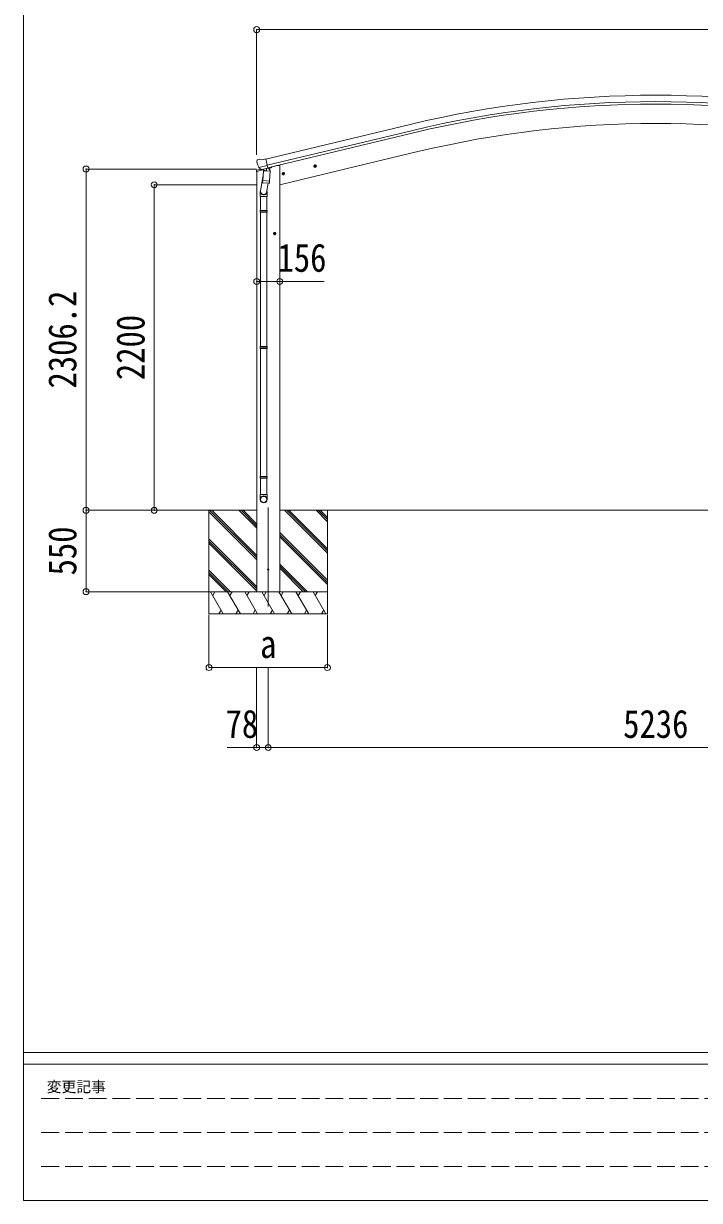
# Model space of a CAD drawing. Units: millimetres at full size, sheet at 1:40. Extents: x -11181 to 11305, y -7804 to 7716.
# Drawn here: x -11181 to -6615, y -7804 to 150 of the extents above; entities that cross this region are included whole.
import ezdxf
from ezdxf.enums import TextEntityAlignment as Align

# ---------------------------------------------------------------- set-up
doc = ezdxf.new("R2010")
doc.units = ezdxf.units.MM
doc.header["$LTSCALE"] = 40
doc.header["$PDMODE"] = 32
doc.header["$PDSIZE"] = 40
doc.linetypes.add('DASHED3', pattern=[4, 3, -1])
for name, color, linetype, lineweight in [('0-0_0', 7, 'Continuous', 9), ('0-1_本体', 4, 'Continuous', 9), ('0-2_部品', 7, 'Continuous', 9), ('0-8_PARTS2', 2, 'Continuous', 9), ('0-A_寸法', 6, 'Continuous', 9), ('F-0_240', 7, 'Continuous', 9)]:
    doc.layers.add(name, color=color, linetype=linetype, lineweight=lineweight)
doc.styles.add('ＭＳ ゴシック', font='')
doc.styles.get('ＭＳ ゴシック').set_extended_font_data('MS Gothic')

msp = doc.modelspace()

# ---------------------------------------------------------------- linework, layer by layer
at = {"layer": '0-0_0'}
for p, q in [((-9606.07, -3139.42), (-10247.57, -3139.43)), ((-9928.07, -3139.41), (-9928.07, -3839.41)), ((-9606.07, -3470.92), (-9928.07, -3148.93)), ((-9606.07, -3456.78), (-9923.43, -3139.42)), ((-9606.07, -3442.64), (-9909.29, -3139.42)), ((-9606.07, -3258.79), (-9725.45, -3139.41)), ((-9606.07, -3244.65), (-9711.31, -3139.41)), ((-9606.07, -3230.51), (-9697.17, -3139.41)), ((-9450.02, -3139.42), (-4370.12, -3139.42)), ((-9128.07, -3428.42), (-9417.08, -3139.41)), ((-9128.07, -3414.28), (-9402.94, -3139.41)), ((-9128.07, -3400.14), (-9388.8, -3139.41)), ((-9128.07, -3216.29), (-9204.95, -3139.41)), ((-9128.07, -3202.15), (-9190.81, -3139.41)), ((-9128.07, -3188.01), (-9176.67, -3139.41)), ((-9128.07, -3139.41), (-9128.07, -3839.41)), ((-9606.07, -3654.77), (-9928.07, -3332.77)), ((-9128.07, -3612.27), (-9450.07, -3290.27)), ((-9128.07, -3626.41), (-9450.07, -3304.42)), ((-9128.07, -3640.56), (-9450.07, -3318.56)), ((-9606.07, -3668.91), (-9928.07, -3346.91)), ((-9606.07, -3683.06), (-9928.07, -3361.06)), ((-9783.56, -3689.41), (-9928.07, -3544.9)), ((-9797.7, -3689.41), (-9928.07, -3559.05)), ((-9811.85, -3689.41), (-9928.07, -3573.19)), ((-9263.06, -3689.41), (-9450.07, -3502.4)), ((-9277.2, -3689.41), (-9450.07, -3516.55)), ((-9291.35, -3689.41), (-9450.07, -3530.69)), ((-9928.07, -3689.41), (-9128.07, -3689.41)), ((-9831.18, -3839.41), (-9917.78, -3689.41)), ((-9887.78, -3689.41), (-9902.78, -3715.39)), ((-9715.71, -3839.41), (-9802.31, -3689.41)), ((-9772.31, -3689.41), (-9787.31, -3715.39)), ((-9600.24, -3839.41), (-9686.84, -3689.41)), ((-9671.84, -3715.39), (-9656.84, -3689.41)), ((-9605.82, -3689.42), (-9450.32, -3689.42)), ((-9484.77, -3839.41), (-9571.37, -3689.41)), ((-9556.37, -3715.39), (-9541.37, -3689.41)), ((-9369.3, -3839.41), (-9455.9, -3689.41)), ((-9440.9, -3715.39), (-9425.9, -3689.41)), ((-9253.83, -3839.41), (-9340.43, -3689.41)), ((-9325.43, -3715.39), (-9310.43, -3689.41)), ((-9138.36, -3839.41), (-9224.96, -3689.41)), ((-9209.96, -3715.39), (-9194.96, -3689.41)), ((-9846.18, -3813.43), (-9861.18, -3839.41)), ((-9730.71, -3813.43), (-9745.71, -3839.41)), ((-9615.24, -3813.43), (-9630.24, -3839.41)), ((-9499.77, -3813.43), (-9514.77, -3839.41)), ((-9384.3, -3813.43), (-9399.3, -3839.41)), ((-9268.83, -3813.43), (-9283.83, -3839.41)), ((-9153.36, -3813.43), (-9168.36, -3839.41)), ((-9128.07, -3839.41), (-9928.07, -3839.41))]:
    msp.add_line(p, q, dxfattribs=at)
at = {"layer": '0-1_本体'}
for p, q in [((-8561.1, -529.65), (-9544.35, -765.7)), ((-8551.03, -571.63), (-9534.27, -807.68)), ((-8547.1, -587.99), (-9530.35, -824.02)), ((-8939.31, -816.88), (-8516.52, -715.37)), ((-9605.82, -3689.43), (-9605.82, -849.19)), ((-9469.82, -810.05), (-9503.09, -818.04)), ((-9449.82, -810.05), (-9469.82, -810.05)), ((-9450.07, -939.49), (-8939.36, -816.88)), ((-9449.82, -3689.43), (-9449.82, -810.05))]:
    msp.add_line(p, q, dxfattribs=at)
for radius in [7073, 7029.83, 7013, 6882]:
    msp.add_arc((-6909.95, -7407.22), radius, 76.5, 103.5, dxfattribs=at)
at = {"layer": '0-2_部品'}
for p, q in [((-9605.81, -781.61), (-9605.54, -782.76)), ((-9601.6, -773.04), (-9605.45, -779.33)), ((-9598.5, -770.79), (-9585.32, -767.62)), ((-9570.76, -770.3), (-9584.02, -767.6)), ((-9570.76, -770.3), (-9544.83, -764.07)), ((-9607.93, -849.75), (-9565.12, -839.47)), ((-9607.93, -842.86), (-9607.93, -849.75)), ((-9579.43, -833.65), (-9605.63, -839.94)), ((-9591.76, -821.92), (-9534.25, -808.11)), ((-9574.91, -836.83), (-9591.29, -822.34)), ((-9572.2, -837.4), (-9564.68, -835.59)), ((-9571.36, -837.29), (-9569.83, -836.92)), ((-9569.83, -836.92), (-9533.13, -828.11)), ((-9567.99, -837.15), (-9568.05, -837.89)), ((-9567.29, -838.93), (-9541.48, -845.37)), ((-9560.37, -844.28), (-9565.05, -911.11)), ((-9514.68, -847.47), (-9560.37, -844.28)), ((-9558.6, -841.1), (-9558.83, -844.39)), ((-9539.08, -829.93), (-9540.1, -844.54)), ((-9533.13, -828.11), (-9531.6, -827.74)), ((-9530.05, -825.64), (-9529.1, -825.7)), ((-9529.1, -825.7), (-9515.79, -841.02)), ((-9525.42, -829.94), (-9507.21, -825.57)), ((-9519.36, -914.31), (-9514.68, -847.47)), ((-9515.79, -841.02), (-9516.23, -847.36)), ((-9503.38, -817.55), (-9503.38, -820.71)), ((-9415.61, -862.3), (-9435.06, -866.97)), ((-9432.63, -866.39), (-9430.5, -859.19)), ((-9427.47, -871.83), (-9432.63, -866.39)), ((-9430.5, -859.19), (-9423.2, -857.44)), ((-9423, -874.36), (-9427.67, -854.91)), ((-9423.2, -857.44), (-9418.04, -862.88)), ((-9201.69, -810.94), (-9221.14, -815.61)), ((-9218.71, -815.03), (-9216.58, -807.83)), ((-9213.55, -820.47), (-9218.71, -815.03)), ((-9216.58, -807.83), (-9209.28, -806.08)), ((-9209.08, -823), (-9213.75, -803.55)), ((-9209.28, -806.08), (-9204.12, -811.52)), ((-9563.32, -886.35), (-9579.23, -982.52)), ((-9565.91, -923.58), (-9565.03, -911.12)), ((-9565.51, -924.94), (-9565.51, -924.94)), ((-9519.36, -914.31), (-9565.05, -911.11)), ((-9564.06, -925.72), (-9522.37, -928.63)), ((-9527.79, -928.25), (-9538.52, -991.84)), ((-9519.37, -914.31), (-9520.26, -927.01)), ((-9581.38, -1019.68), (-9581.38, -985.33)), ((-9535.38, -1019.68), (-9581.38, -1019.68)), ((-9579.38, -1019.68), (-9579.38, -1113.68)), ((-9537.38, -1019.68), (-9537.38, -1113.68)), ((-9535.38, -985.02), (-9535.38, -1019.68)), ((-9581.38, -1115.68), (-9580.38, -1113.68)), ((-9535.38, -1115.68), (-9581.38, -1115.68)), ((-9535.38, -1123.68), (-9581.38, -1123.68)), ((-9536.38, -1113.68), (-9580.38, -1113.68)), ((-9536.38, -1125.68), (-9580.38, -1125.68)), ((-9579.38, -1125.68), (-9579.38, -2033.43)), ((-9537.38, -1125.68), (-9537.38, -2033.43)), ((-9535.38, -1115.68), (-9536.38, -1113.68)), ((-9535.38, -1123.68), (-9536.38, -1125.68)), ((-9535.38, -1115.68), (-9535.38, -1123.68)), ((-9473.87, -1269.55), (-9493.87, -1269.55)), ((-9491.38, -1269.55), (-9487.62, -1263.05)), ((-9487.62, -1276.05), (-9491.38, -1269.55)), ((-9487.62, -1263.05), (-9480.12, -1263.05)), ((-9483.87, -1279.55), (-9483.87, -1259.55)), ((-9480.12, -1263.05), (-9476.36, -1269.55)), ((-9581.38, -2035.43), (-9580.38, -2033.43)), ((-9535.38, -2035.43), (-9581.38, -2035.43)), ((-9535.38, -2043.43), (-9581.38, -2043.43)), ((-9536.38, -2033.43), (-9580.38, -2033.43)), ((-9536.38, -2045.43), (-9580.38, -2045.43)), ((-9579.38, -2045.43), (-9579.38, -2910.05)), ((-9537.38, -2045.43), (-9537.38, -2910.05)), ((-9535.38, -2035.43), (-9536.38, -2033.43)), ((-9535.38, -2043.43), (-9536.38, -2045.43)), ((-9535.38, -2035.43), (-9535.38, -2043.43)), ((-9581.38, -2912.05), (-9580.38, -2910.05)), ((-9535.38, -2912.05), (-9581.38, -2912.05)), ((-9535.38, -2920.05), (-9581.38, -2920.05)), ((-9536.38, -2910.05), (-9580.38, -2910.05)), ((-9536.38, -2922.05), (-9580.38, -2922.05)), ((-9579.38, -2922.05), (-9579.38, -3032.06)), ((-9537.38, -2922.05), (-9537.38, -3032.06)), ((-9535.38, -2912.05), (-9536.38, -2910.05)), ((-9535.38, -2920.05), (-9536.38, -2922.05)), ((-9535.38, -2912.05), (-9535.38, -2920.05)), ((-9581.38, -3066.2), (-9581.38, -3032.06)), ((-9535.38, -3032.06), (-9581.38, -3032.06)), ((-9535.38, -3066.2), (-9535.38, -3032.06))]:
    msp.add_line(p, q, dxfattribs=at)
for points in [[(-9539.4, -829.52), (-9529.67, -827.19), (-9544.83, -764.07)], [(-9592.03, -821.34), (-9591.44, -822.19), (-9591.29, -822.34)], [(-9539.4, -829.52), (-9539.63, -829.67), (-9564.4, -835.62), (-9564.68, -835.59)], [(-9418.04, -862.88), (-9420.17, -870.08), (-9427.47, -871.83)], [(-9204.12, -811.52), (-9206.25, -818.72), (-9213.55, -820.47)], [(-9581.38, -1115.68), (-9581.38, -1123.68), (-9580.38, -1125.68)], [(-9476.36, -1269.55), (-9480.12, -1276.05), (-9487.62, -1276.05)], [(-9581.38, -2035.43), (-9581.38, -2043.43), (-9580.38, -2045.43)], [(-9581.38, -2912.05), (-9581.38, -2920.05), (-9580.38, -2922.05)]]:
    msp.add_lwpolyline(points, dxfattribs=at)
for centre, radius in [((-9425.34, -864.63), 8.5), ((-9425.34, -864.63), 7.7), ((-9425.34, -864.63), 6.5), ((-9211.41, -813.28), 8.5), ((-9211.41, -813.28), 7.7), ((-9211.41, -813.28), 6.5), ((-9483.87, -1269.55), 8.5), ((-9483.87, -1269.55), 7.7), ((-9483.87, -1269.55), 6.5)]:
    msp.add_circle(centre, radius, dxfattribs=at)
at = {"layer": '0-2_部品', "color": 4}
msp.add_circle((-9528.07, -3539.43), 4.5, dxfattribs=at)
at = {"layer": '0-2_部品'}
for centre, radius, start, end in [((-9408.73, -735.51), 202.4, 193.5, 205.09125), ((-9597.33, -775.65), 5, 103.5, 148.5), ((-9584.62, -770.54), 3, 78.5, 103.5), ((-9604.93, -842.86), 3, 103.5, 180), ((-9571.48, -836.8), 0.5, 248.23754, 283.5), ((-9568.49, -837.11), 0.5, 356, 103.5), ((-9567.05, -837.96), 1, 176, 256), ((-9541.12, -844.4), 1.03, 250.03897, 351.96569), ((-9538.48, -830.02), 0.604, 100.59842, 172.20595), ((-9531.72, -827.26), 0.5, 283.5, 318.76246), ((-9508.38, -820.71), 5, 283.5, 0), ((-9563.96, -923.75), 1.95, 175.04017, 217.47766), ((-9563.92, -923.72), 2, 217.40962, 266), ((-9522.23, -926.64), 2, 266, 349.46843), ((-9551.38, -985.33), 30, 177.45142, 180)]:
    msp.add_arc(centre, radius, start, end, dxfattribs=at)
for centre, major_axis, ratio, start_param, end_param in [((-9602.89, -780.9), (-1.57, -2.57), 0.99628, 4.712389, 5.4996506), ((-9572.92, -834.57), (-0.73, -2.92), 0.997631, 5.8041905, 6.6006116), ((-9572.86, -834.35), (2.63, 3.16), 0.650902, 4.0958226, 4.1686332), ((-9572.9, -834.47), (-0.73, -2.92), 0.997631, 0.3902369, 0.4789948), ((-9558.38, -985.02), (23, 0), 0.996195, 2.5560258, 6.5663028), ((-9558.38, -985.02), (21, 0), 0.996195, 2.9349147, 5.9512394), ((-9558.38, -3064.45), (-23, 0), 0.996195, 3.1415927, 6.2831853), ((-9558.38, -3066.2), (-23, 0), 0.996195, 3.1415927, 6.2831853), ((-9558.38, -3066.2), (0, -23.43), 0.981806, 4.712389, 7.8539816)]:
    msp.add_ellipse(centre, major_axis=major_axis, ratio=ratio, start_param=start_param, end_param=end_param, dxfattribs=at)
msp.add_ellipse((-9558.38, -3066.2), major_axis=(21, 0), ratio=0.996195, dxfattribs=at)
at = {"layer": '0-8_PARTS2'}
msp.add_line((-9528.07, -3788.6), (-9528.07, -3119.58), dxfattribs=at)
at = {"layer": '0-8_PARTS2', "color": 6}
for p, q in [((-9606.07, -4742.82), (-9528.07, -4742.82)), ((-9528.07, -4742.82), (-4292.07, -4742.82))]:
    msp.add_line(p, q, dxfattribs=at)
at = {"layer": '0-A_寸法'}
for p, q in [((-9606.07, 109.14), (-9606.07, -737.98)), ((-9606.07, 109.14), (-4214.07, 109.14)), ((-10758.47, -3139.43), (-10758.47, -833.22)), ((-10758.47, -833.22), (-9606.07, -833.22)), ((-9605.86, -939.42), (-10298.01, -939.44)), ((-10298.01, -3139.43), (-10298.01, -939.43)), ((-9606.07, -1592.8), (-9450.07, -1592.8)), ((-9450.07, -1592.8), (-9150.07, -1592.8)), ((-10758.47, -3139.43), (-9928.07, -3139.43)), ((-10758.47, -3689.41), (-10758.47, -3139.43)), ((-10298.01, -3139.43), (-9621.55, -3139.43)), ((-10758.47, -3689.41), (-9928.07, -3689.41)), ((-9928.07, -4202.45), (-9928.07, -3845.91)), ((-9128.07, -4202.45), (-9128.07, -3845.91)), ((-9928.07, -4202.45), (-9128.07, -4202.45)), ((-9606.07, -4742.82), (-9606.07, -4202.45)), ((-9528.07, -4742.82), (-9528.07, -4202.45)), ((-9606.07, -4742.82), (-9806.07, -4742.82))]:
    msp.add_line(p, q, dxfattribs=at)
for p in [(-9606.07, 109.14), (-10758.47, -833.22), (-10298.01, -939.43), (-9606.07, -1592.8), (-9450.07, -1592.8), (-10758.47, -3139.43), (-10298.01, -3139.43), (-10758.47, -3689.41), (-9928.07, -4202.45), (-9128.07, -4202.45), (-9606.07, -4742.82), (-9528.07, -4742.82)]:
    msp.add_point(p, dxfattribs=at)
at = {"layer": 'F-0_240', "color": 5}
for p, q in [((-11180.61, 7716.46), (-11180.61, -7803.54)), ((-11180.61, -6803.54), (10739.39, -6803.54)), ((-11180.61, -6883.54), (7183.72, -6883.54)), ((-11180.61, -7803.54), (10739.39, -7803.54))]:
    msp.add_line(p, q, dxfattribs=at)
at = {"layer": 'F-0_240', "color": 4, "linetype": 'DASHED3'}
for p, q in [((-11060.61, -7113.54), (-4656.28, -7113.54)), ((-11060.61, -7343.54), (-4656.28, -7343.54)), ((-11060.61, -7573.54), (-4656.28, -7573.54))]:
    msp.add_line(p, q, dxfattribs=at)

# ---------------------------------------------------------------- texts
at = {"layer": '0-A_寸法', "color": 7, "style": 'ＭＳ ゴシック', "width": 0.85}
for s, p in [('156', (-9465.07, -1584.8)), ('a', (-9583.07, -4194.45)), ('78', (-9816.07, -4734.82)), ('5236', (-7130.07, -4734.82))]:
    msp.add_text(s, height=190.6, dxfattribs=at).set_placement(p, align=Align.BOTTOM_LEFT)
for s, p in [('2306.2', (-10766.47, -2316.32)), ('2200', (-10306.01, -2259.43)), ('550', (-10766.47, -3579.42))]:
    msp.add_text(s, height=190.6, rotation=90, dxfattribs=at).set_placement(p, align=Align.BOTTOM_LEFT)
at = {"layer": 'F-0_240', "style": 'ＭＳ ゴシック'}
msp.add_text('変更記事', height=73.31, dxfattribs=at).set_placement((-11024.31, -7093.54), align=Align.BOTTOM_LEFT)

doc.saveas('drawing.dxf')
